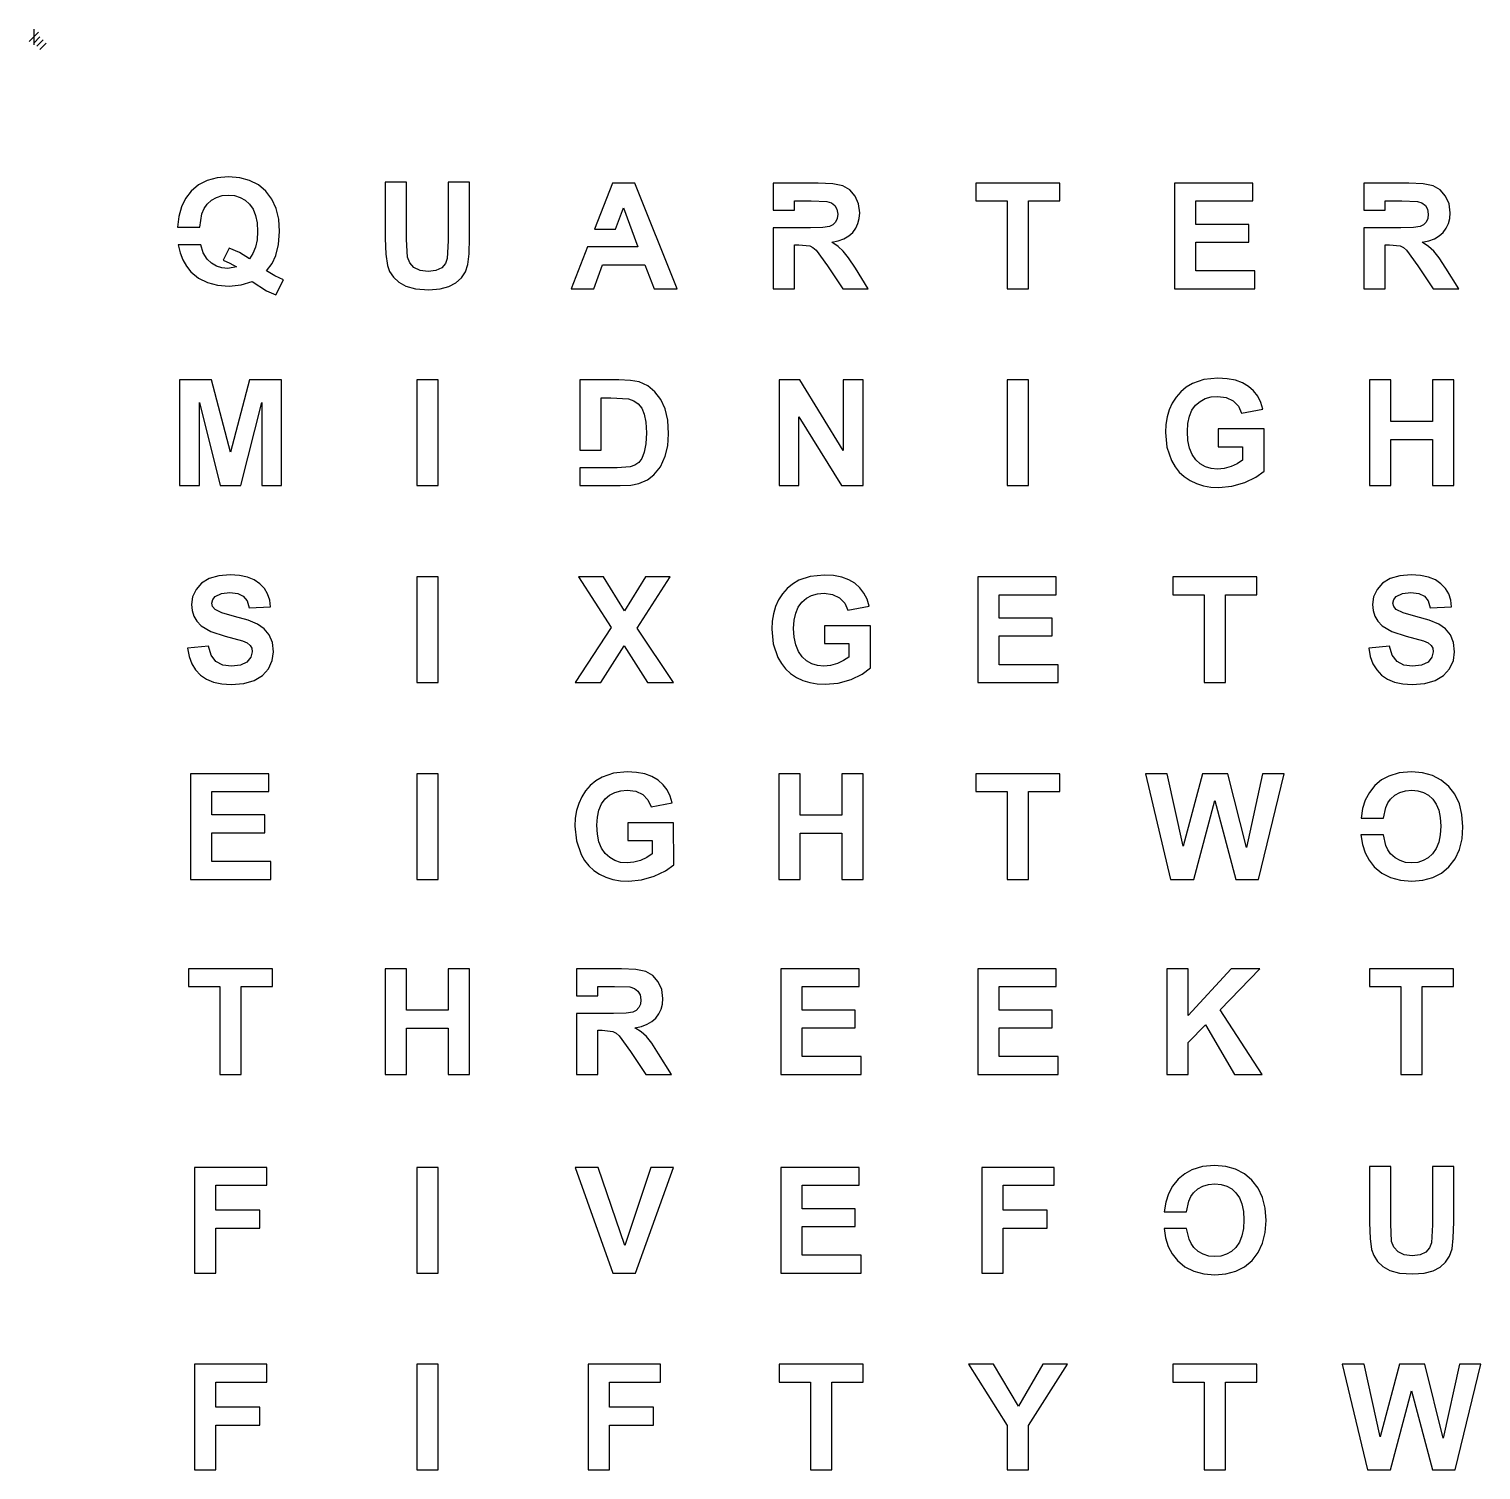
# Model space of a CAD drawing. Extents: x -1 to 476, y 24 to 501.
# Drawn here: x -0.8 to 245.1, y 257.3 to 501.3 of the extents above; entities that cross this region are included whole.
import ezdxf

# ---------------------------------------------------------------- set-up
doc = ezdxf.new("R2010")
doc.units = 0

msp = doc.modelspace()

# ---------------------------------------------------------------- linework, layer by layer
for p, q in [((27.910982, 474.925888), (26.63459, 473.85781)), ((29.396411, 475.688753), (27.910982, 474.925888)), ((31.090882, 476.146445), (29.396411, 475.688753)), ((32.9944, 476.299), (31.090882, 476.146445)), ((34.88114, 476.146833), (32.99436, 476.299388)), ((32.99436, 476.299388), (32.9944, 476.299)), ((36.561966, 475.689143), (34.88114, 476.146833)), ((38.0368, 474.926278), (36.561966, 475.689143)), ((39.3056, 473.858198), (38.0368, 474.926278)), ((59.5317, 475.389), (59.5317, 465.843)), ((63.1449, 475.389), (59.5317, 475.389)), ((63.144913, 465.696222), (63.1449, 475.389)), ((73.8016, 475.389), (70.1884, 475.389)), ((70.1884, 475.389), (70.1884, 465.489)), ((73.801628, 465.989246), (73.8016, 475.389)), ((97.9908, 475.237), (94.94655, 467.42147)), ((101.81156, 475.2365), (97.9908, 475.237)), ((108.977, 457.341), (101.81156, 475.2365)), ((125.236, 475.237), (125.236, 470.668)), ((132.840782, 475.236531), (125.236, 475.237)), ((135.315722, 475.114431), (132.840782, 475.236531)), ((137.003312, 474.74819), (135.315722, 475.114431)), ((138.178395, 474.082927), (137.003312, 474.74819)), ((159.556, 475.237), (159.556, 472.209)), ((173.777, 475.237), (159.556, 475.237)), ((173.777, 472.209), (173.777, 475.237)), ((193.194, 475.237), (193.194, 457.341)), ((206.463, 475.237), (193.194, 475.237)), ((206.463, 472.209), (206.463, 475.237)), ((225.235, 475.237), (225.235, 470.668)), ((232.840173, 475.236281), (225.235, 475.237)), ((235.31511, 475.114181), (232.840173, 475.236281)), ((237.002703, 474.74794), (235.31511, 475.114181)), ((238.177535, 474.082677), (237.002703, 474.74794)), ((25.694559, 472.64666), (25.003665, 471.227959)), ((26.63459, 473.85781), (25.694559, 472.64666)), ((29.38111, 471.67248), (30.122691, 472.345441)), ((30.122691, 472.345441), (30.968047, 472.826201)), ((30.968047, 472.826201), (31.917164, 473.1147)), ((31.917164, 473.1147), (32.97003, 473.21088)), ((32.97003, 473.21088), (34.022102, 473.1147)), ((34.022102, 473.1147), (34.968864, 472.826199)), ((34.968864, 472.826199), (35.810339, 472.345439)), ((35.810339, 472.345439), (36.54655, 471.67248)), ((40.325661, 472.521539), (39.3056, 473.858198)), ((41.054302, 470.940748), (40.325661, 472.521539)), ((128.849, 470.668), (128.849, 472.209)), ((128.849, 472.209), (131.669, 472.209)), ((131.669, 472.209), (134.30553, 472.147506)), ((134.30553, 472.147506), (135.083715, 471.897278)), ((139.091032, 473.03925), (138.178395, 474.082927)), ((139.677019, 471.71776), (139.091032, 473.03925)), ((159.556, 472.209), (164.866, 472.209)), ((164.866, 472.209), (164.866, 457.341)), ((168.479, 457.341), (168.479, 472.209)), ((168.479, 472.209), (173.777, 472.209)), ((196.807, 468.242), (196.807, 472.209)), ((196.807, 472.209), (206.463, 472.209)), ((228.849, 470.668), (228.849, 472.209)), ((228.849, 472.209), (231.668, 472.209)), ((231.668, 472.209), (234.30505, 472.147506)), ((234.30505, 472.147506), (235.083233, 471.897278)), ((239.089913, 473.039), (238.177535, 474.082677)), ((239.675899, 471.71751), (239.089913, 473.039)), ((25.003665, 471.227959), (24.555531, 469.606965)), ((28.1078, 467.789), (28.490196, 470.019036)), ((28.490196, 470.019036), (28.865705, 470.925057)), ((28.865705, 470.925057), (29.38111, 471.67248)), ((36.54655, 471.67248), (37.144721, 470.811187)), ((37.144721, 470.811187), (37.572026, 469.753124)), ((37.572026, 469.753124), (37.828434, 468.498221)), ((41.491502, 469.115817), (41.054302, 470.940748)), ((98.5334, 467.421), (99.85838, 471.0616)), ((99.85838, 471.0616), (102.32438, 464.42119)), ((125.236, 470.668), (128.849, 470.668)), ((135.083715, 471.897278), (135.66049, 471.43954)), ((135.66049, 471.43954), (136.02673, 470.801728)), ((136.02673, 470.801728), (136.148831, 469.98692)), ((136.148831, 469.98692), (136.057189, 469.248505)), ((139.87238, 470.21927), (139.677019, 471.71776)), ((139.798322, 469.255664), (139.87238, 470.21927)), ((225.235, 470.668), (228.849, 470.668)), ((235.083233, 471.897278), (235.66, 471.43954)), ((235.66, 471.43954), (236.026241, 470.801728)), ((236.026241, 470.801728), (236.148342, 469.98692)), ((236.148342, 469.98692), (236.056702, 469.248505)), ((239.87126, 470.21902), (239.675899, 471.71751)), ((239.797281, 469.255414), (239.87126, 470.21902)), ((24.555531, 469.606965), (24.34378, 467.78894)), ((24.34378, 467.78894), (28.1078, 467.789)), ((37.828434, 468.498221), (37.91391, 467.04641)), ((41.63724, 467.046738), (41.491502, 469.115817)), ((94.94655, 467.42147), (98.5334, 467.421)), ((128.849, 467.668), (125.236, 467.668)), ((125.236, 467.668), (125.236, 457.341)), ((131.522247, 467.667689), (128.849, 467.668)), ((133.634196, 467.722568), (131.522247, 467.667689)), ((134.769587, 467.887311), (133.634196, 467.722568)), ((135.346208, 468.186496), (134.769587, 467.887311)), ((135.782447, 468.64437), (135.346208, 468.186496)), ((136.057189, 469.248505), (135.782447, 468.64437)), ((138.68796, 466.88666), (139.206048, 467.58934)), ((139.206048, 467.58934), (139.57619, 468.379015)), ((139.57619, 468.379015), (139.798322, 469.255664)), ((205.792, 468.242), (196.807, 468.242)), ((205.792, 465.227), (205.792, 468.242)), ((228.849, 467.668), (225.235, 467.668)), ((225.235, 467.668), (225.235, 457.341)), ((230.734, 467.668), (228.849, 467.668)), ((231.521756, 467.667689), (230.734, 467.668)), ((233.63345, 467.722568), (231.521756, 467.667689)), ((234.768586, 467.887311), (233.63345, 467.722568)), ((235.34546, 468.186496), (234.768586, 467.887311)), ((235.781956, 468.64437), (235.34546, 468.186496)), ((236.056702, 469.248505), (235.781956, 468.64437)), ((238.68735, 466.88641), (239.205357, 467.58909)), ((239.205357, 467.58909), (239.575324, 468.378764)), ((239.575324, 468.378764), (239.797281, 469.255414)), ((28.295387, 464.788675), (24.4807, 464.789)), ((24.4807, 464.789), (24.787702, 463.454871)), ((28.71988, 463.431176), (28.295387, 464.788675)), ((37.82542, 465.63029), (37.559927, 464.38508)), ((37.91391, 467.04641), (37.82542, 465.63029)), ((40.99025, 462.969468), (41.475488, 464.867722)), ((41.475488, 464.867722), (41.63724, 467.046738)), ((59.5317, 465.843), (59.620192, 463.20613)), ((63.279271, 462.705712), (63.144913, 465.696222)), ((70.1884, 465.489), (70.029753, 462.4494)), ((73.728368, 463.239616), (73.801628, 465.989246)), ((128.849, 457.341), (128.849, 464.812)), ((128.849, 464.812), (129.581, 464.812)), ((129.581, 464.812), (131.40001, 464.604263)), ((135.14813, 465.2387), (136.252831, 465.469869)), ((136.216167, 464.521666), (135.14813, 465.2387)), ((136.252831, 465.469869), (137.211014, 465.821588)), ((137.211014, 465.821588), (138.022712, 466.293853)), ((138.022712, 466.293853), (138.68796, 466.88666)), ((196.807, 460.356), (196.807, 465.227)), ((196.807, 465.227), (205.792, 465.227)), ((228.849, 457.341), (228.849, 464.812)), ((228.849, 464.812), (229.581, 464.812)), ((229.581, 464.812), (231.40001, 464.604263)), ((235.14752, 465.23845), (236.252221, 465.469619)), ((236.215556, 464.521416), (235.14752, 465.23845)), ((236.252221, 465.469619), (237.210404, 465.821338)), ((237.210404, 465.821338), (238.022102, 466.293603)), ((238.022102, 466.293603), (238.68735, 466.88641)), ((24.787702, 463.454871), (25.245386, 462.247726)), ((25.245386, 462.247726), (25.856222, 461.169688)), ((29.381107, 462.346445), (28.71988, 463.431176)), ((30.115787, 461.668196), (29.381107, 462.346445)), ((33.116277, 464.23884), (32.103417, 462.1754)), ((34.858943, 463.475723), (33.116277, 464.23884)), ((36.522267, 462.40743), (34.858943, 463.475723)), ((37.129595, 463.310806), (36.522267, 462.40743)), ((37.559927, 464.38508), (37.129595, 463.310806)), ((40.355393, 461.647929), (40.99025, 462.969468)), ((59.620192, 463.20613), (59.885683, 461.30168)), ((63.669899, 461.713945), (63.279271, 462.705712)), ((70.029753, 462.4494), (69.715396, 461.604062)), ((73.508623, 461.436036), (73.728368, 463.239616)), ((93.7782, 464.421), (91.02075, 457.34082)), ((97.4415, 464.421), (93.7782, 464.421)), ((99.8827, 464.421), (97.4415, 464.421)), ((102.32438, 464.42119), (99.8827, 464.421)), ((131.40001, 464.604263), (131.958385, 464.320434)), ((131.958385, 464.320434), (132.48624, 463.859605)), ((132.48624, 463.859605), (134.39052, 461.234965)), ((137.07669, 463.7375), (136.216167, 464.521666)), ((137.976923, 462.602252), (137.07669, 463.7375)), ((139.13961, 460.83225), (137.976923, 462.602252)), ((231.40001, 464.604263), (231.958388, 464.320434)), ((231.958388, 464.320434), (232.48625, 463.859605)), ((232.48625, 463.859605), (234.39052, 461.234965)), ((237.07608, 463.73725), (236.215556, 464.521416)), ((237.976314, 462.602003), (237.07608, 463.73725)), ((239.139, 460.832), (237.976314, 462.602003)), ((25.856222, 461.169688), (26.62268, 460.22288)), ((26.62268, 460.22288), (27.90588, 459.160091)), ((30.940472, 461.18373), (30.115787, 461.668196)), ((31.855187, 460.893049), (30.940472, 461.18373)), ((32.859957, 460.796155), (31.855187, 460.893049)), ((32.103417, 462.1754), (33.229562, 461.693281)), ((34.337387, 461.05247), (32.859957, 460.796155)), ((33.229562, 461.693281), (34.337387, 461.05247)), ((39.42756, 460.369118), (40.355393, 461.647929)), ((40.816257, 459.514662), (39.42756, 460.369118)), ((59.885683, 461.30168), (60.260887, 460.285546)), ((60.260887, 460.285546), (60.898543, 459.31214)), ((64.377911, 460.935802), (63.669899, 461.713945)), ((65.415524, 460.441311), (64.377911, 460.935802)), ((66.770521, 460.276411), (65.415524, 460.441311)), ((68.11935, 460.432121), (66.770521, 460.276411)), ((69.089761, 460.89911), (68.11935, 460.432121)), ((69.715396, 461.604062), (69.089761, 460.89911)), ((72.422383, 459.190186), (73.090625, 460.209353)), ((73.090625, 460.209353), (73.508623, 461.436036)), ((94.8536, 457.341), (96.33051, 461.40586)), ((96.33051, 461.40586), (103.484, 461.406)), ((103.484, 461.406), (105.04669, 457.34114)), ((134.39052, 461.234965), (137.00276, 457.341155)), ((141.325, 457.341), (139.13961, 460.83225)), ((206.805, 460.356), (196.807, 460.356)), ((206.805, 457.341), (206.805, 460.356)), ((234.39052, 461.234965), (237.00276, 457.341155)), ((241.324, 457.341), (239.139, 460.832)), ((27.90588, 459.160091), (29.4118, 458.400927)), ((29.4118, 458.400927), (31.1405, 457.945413)), ((31.1405, 457.945413), (33.09204, 457.79357)), ((33.09204, 457.79357), (35.13381, 457.985782)), ((35.13381, 457.985782), (36.98637, 458.562514)), ((36.98637, 458.562514), (39.39087, 456.975534)), ((42.32092, 458.855518), (40.816257, 459.514662)), ((40.99025, 456.304258), (42.32092, 458.855518)), ((60.898543, 459.31214), (61.805078, 458.457746)), ((61.805078, 458.457746), (62.986273, 457.77425)), ((62.986273, 457.77425), (64.624952, 457.334761)), ((64.624952, 457.334761), (66.880093, 457.188238)), ((66.880093, 457.188238), (68.802846, 457.322421)), ((68.802846, 457.322421), (70.322773, 457.725156)), ((70.322773, 457.725156), (71.506856, 458.366116)), ((71.506856, 458.366116), (72.422383, 459.190186)), ((91.02075, 457.34082), (94.8536, 457.341)), ((105.04669, 457.34114), (108.977, 457.341)), ((125.236, 457.341), (128.849, 457.341)), ((137.00276, 457.341155), (141.325, 457.341)), ((164.866, 457.341), (168.479, 457.341)), ((193.194, 457.341), (206.805, 457.341)), ((225.235, 457.341), (228.849, 457.341)), ((237.00276, 457.341155), (241.324, 457.341)), ((39.39087, 456.975534), (40.99025, 456.304258)), ((24.691, 441.903), (24.691, 424.008)), ((30.09842, 441.903), (24.691, 441.903)), ((33.34576, 429.696), (30.09842, 441.903)), ((36.5559, 441.903), (33.34576, 429.696)), ((41.9757, 441.903), (36.5559, 441.903)), ((41.9757, 424.008), (41.9757, 441.903)), ((64.8601, 441.903), (64.8601, 424.008)), ((68.4733, 441.903), (64.8601, 441.903)), ((68.4733, 424.008), (68.4733, 441.903)), ((99.10287, 441.903544), (92.4987, 441.903)), ((92.4987, 441.903), (92.4987, 430.023)), ((101.071104, 441.818202), (99.10287, 441.903544)), ((102.50834, 441.561962), (101.071104, 441.818202)), ((103.970266, 440.918037), (102.50834, 441.561962)), ((105.20636, 439.914002), (103.970266, 440.918037)), ((129.75091, 441.9037), (126.235, 441.903)), ((126.235, 441.903), (126.235, 424.008)), ((137.075, 429.953), (129.75091, 441.9037)), ((140.432, 441.903), (137.075, 441.903)), ((137.075, 441.903), (137.075, 429.953)), ((140.432, 424.008), (140.432, 441.903)), ((164.86, 441.903), (164.86, 424.008)), ((168.473, 441.903), (164.86, 441.903)), ((168.473, 424.008), (168.473, 441.903)), ((195.172737, 440.67441), (194.247255, 439.904571)), ((196.234, 441.317583), (195.172737, 440.67441)), ((198.16593, 441.986069), (196.234, 441.317583)), ((200.519, 442.209), (198.16593, 441.986069)), ((200.51877, 442.208658), (200.519, 442.209)), ((202.093477, 442.120882), (200.51877, 442.208658)), ((203.485079, 441.857584), (202.093477, 442.120882)), ((204.693573, 441.418811), (203.485079, 441.857584)), ((205.71896, 440.804608), (204.693573, 441.418811)), ((206.574962, 440.041712), (205.71896, 440.804608)), ((226.18, 441.903), (226.18, 424.008)), ((229.793, 441.903), (226.18, 441.903)), ((229.793, 434.86), (229.793, 441.903)), ((240.486, 441.903), (236.873, 441.903)), ((236.873, 441.903), (236.873, 434.86)), ((240.486, 424.008), (240.486, 441.903)), ((28.0479, 424.008), (28.0479, 438.095)), ((28.0479, 438.095), (31.58773, 424.008)), ((35.0666, 424.008), (38.61883, 438.095)), ((38.61883, 438.095), (38.6188, 424.008)), ((96.1119, 430.023), (96.1119, 438.876)), ((96.1119, 438.876), (97.7355, 438.876)), ((97.7355, 438.876), (100.70172, 438.704952)), ((100.70172, 438.704952), (101.626343, 438.384496)), ((101.626343, 438.384496), (102.37397, 437.862628)), ((102.37397, 437.862628), (102.960101, 437.118083)), ((106.195098, 438.595653), (105.20636, 439.914002)), ((106.9153, 437.008752), (106.195098, 438.595653)), ((192.80372, 437.984973), (192.291079, 436.859656)), ((193.457576, 439.008086), (192.80372, 437.984973)), ((194.247255, 439.904571), (193.457576, 439.008086)), ((196.7464, 437.61875), (197.508637, 438.275601)), ((197.508637, 438.275601), (198.391499, 438.744717)), ((198.391499, 438.744717), (199.394904, 439.02615)), ((199.394904, 439.02615), (200.51877, 439.11995)), ((200.51877, 439.11995), (201.94991, 438.927738)), ((201.94991, 438.927738), (203.11861, 438.351006)), ((203.11861, 438.351006), (204.000616, 437.453725)), ((207.263103, 439.144595), (206.574962, 440.041712)), ((207.783397, 438.113203), (207.263103, 439.144595)), ((208.13586, 436.947478), (207.783397, 438.113203)), ((102.960101, 437.118083), (103.39975, 436.129398)), ((103.39975, 436.129398), (103.674236, 434.777305)), ((107.354791, 435.098146), (106.9153, 437.008752)), ((129.592, 424.008), (129.592, 435.678)), ((129.592, 435.678), (136.80602, 424.0079)), ((191.924997, 435.656533), (191.705402, 434.375591)), ((192.291079, 436.859656), (191.924997, 435.656533)), ((195.441742, 434.549466), (195.702681, 435.754137)), ((195.702681, 435.754137), (196.13757, 436.77723)), ((196.13757, 436.77723), (196.7464, 437.61875)), ((204.000616, 437.453725), (204.54694, 436.275686)), ((204.54694, 436.275686), (208.13586, 436.947478)), ((103.674236, 434.777305), (103.765618, 432.943038)), ((103.765618, 432.943038), (103.674236, 431.084607)), ((107.501309, 432.784722), (107.354791, 435.098146)), ((107.363981, 430.727859), (107.501309, 432.784722)), ((191.705402, 434.375591), (191.63222, 433.016813)), ((191.63222, 433.016813), (191.894541, 430.535793)), ((195.35476, 433.16321), (195.441742, 434.549466)), ((195.443331, 431.669364), (195.35476, 433.16321)), ((208.368, 433.603), (200.58, 433.603)), ((200.58, 433.603), (200.58, 430.587)), ((208.36813, 426.474066), (208.368, 433.603)), ((236.873, 434.86), (229.793, 434.86)), ((103.674236, 431.084607), (103.39975, 429.659518)), ((106.95199, 428.976172), (107.363981, 430.727859)), ((191.894541, 430.535793), (192.68177, 428.243983)), ((195.708987, 430.373867), (195.443331, 431.669364)), ((196.151642, 429.276734), (195.708987, 430.373867)), ((200.58, 430.587), (204.718, 430.587)), ((204.718, 430.587), (204.718, 428.317)), ((229.793, 424.008), (229.793, 431.833)), ((229.793, 431.833), (236.873, 431.833)), ((236.873, 431.833), (236.873, 424.008)), ((92.4987, 430.023), (96.1119, 430.023)), ((102.447354, 427.938178), (101.797334, 427.489556)), ((102.978487, 428.631), (102.447354, 427.938178)), ((103.39975, 429.659518), (102.978487, 428.631)), ((106.137085, 427.209234), (106.95199, 428.976172)), ((192.68177, 428.243983), (193.271534, 427.213993)), ((196.77121, 428.37798), (196.151642, 429.276734)), ((197.534141, 427.683697), (196.77121, 428.37798)), ((204.718, 428.317), (203.817505, 427.727849)), ((96.1119, 427.023), (92.4987, 427.023)), ((92.4987, 427.023), (92.4987, 424.008)), ((97.4606, 427.023), (96.1119, 427.023)), ((98.809854, 427.02299), (97.4606, 427.023)), ((100.994734, 427.193522), (98.809854, 427.02299)), ((101.797334, 427.489556), (100.994734, 427.193522)), ((103.930674, 424.999732), (105.03531, 425.814612)), ((105.03531, 425.814612), (106.137085, 427.209234)), ((193.271534, 427.213993), (193.991008, 426.309092)), ((193.991008, 426.309092), (194.84018, 425.529312)), ((194.84018, 425.529312), (195.81904, 424.874683)), ((198.406926, 427.187763), (197.534141, 427.683697)), ((199.389573, 426.890193), (198.406926, 427.187763)), ((200.48209, 426.791), (199.389573, 426.890193)), ((201.617164, 426.900762), (200.48209, 426.791)), ((202.75223, 427.23025), (201.617164, 426.900762)), ((203.817505, 427.727849), (202.75223, 427.23025)), ((205.07221, 424.533106), (206.976516, 425.439499)), ((206.976516, 425.439499), (208.36813, 426.474066)), ((24.691, 424.008), (28.0479, 424.008)), ((31.58773, 424.008), (35.0666, 424.008)), ((38.6188, 424.008), (41.9757, 424.008)), ((64.8601, 424.008), (68.4733, 424.008)), ((92.4987, 424.008), (99.2982, 424.008)), ((99.2982, 424.008), (101.098745, 424.102532)), ((101.098745, 424.102532), (102.49645, 424.386272)), ((102.49645, 424.386272), (103.930674, 424.999732)), ((126.235, 424.008), (129.592, 424.008)), ((136.80602, 424.0079), (140.432, 424.008)), ((164.86, 424.008), (168.473, 424.008)), ((195.81904, 424.874683), (196.90772, 424.362046)), ((196.90772, 424.362046), (198.086386, 423.995964)), ((198.086386, 423.995964), (199.355077, 423.776367)), ((199.355077, 423.776367), (200.71383, 423.703183)), ((200.71383, 423.703183), (202.908279, 423.910624)), ((202.908279, 423.910624), (205.07221, 424.533106)), ((226.18, 424.008), (229.793, 424.008)), ((236.873, 424.008), (240.486, 424.008)), ((29.71547, 408.258299), (28.430647, 407.492486)), ((31.329657, 408.725289), (29.71547, 408.258299)), ((33.2429, 408.881), (31.329657, 408.725289)), ((33.242909, 408.881019), (33.2429, 408.881)), ((34.823016, 408.788725), (33.242909, 408.881019)), ((36.194164, 408.511826), (34.823016, 408.788725)), ((37.356272, 408.050296), (36.194164, 408.511826)), ((64.8601, 408.57), (64.8601, 390.674)), ((68.4733, 408.57), (64.8601, 408.57)), ((68.4733, 390.674), (68.4733, 408.57)), ((92.2537, 408.57), (97.79547, 400.01291)), ((96.47754, 408.57), (92.2537, 408.57)), ((100.06646, 402.82049), (96.47754, 408.57)), ((103.582, 408.57), (100.06646, 402.82049)), ((102.20262, 399.87808), (107.76868, 408.56953)), ((107.76868, 408.56953), (103.582, 408.57)), ((131.498934, 408.652328), (129.567, 407.984099)), ((133.852, 408.875), (131.498934, 408.652328)), ((133.85179, 408.874635), (133.852, 408.875)), ((135.426497, 408.786939), (133.85179, 408.874635)), ((136.818099, 408.523819), (135.426497, 408.786939)), ((138.026593, 408.085224), (136.818099, 408.523819)), ((159.861, 408.57), (159.861, 390.674)), ((173.13, 408.57), (159.861, 408.57)), ((173.13, 405.542), (173.13, 408.57)), ((192.889, 408.57), (192.889, 405.542)), ((207.11, 408.57), (192.889, 408.57)), ((207.11, 405.542), (207.11, 408.57)), ((229.71505, 408.258299), (228.43022, 407.492486)), ((231.32949, 408.725289), (229.71505, 408.258299)), ((233.243, 408.881), (231.32949, 408.725289)), ((233.243019, 408.881019), (233.243, 408.881)), ((234.823052, 408.788725), (233.243019, 408.881019)), ((236.194025, 408.511826), (234.823052, 408.788725)), ((237.355953, 408.050296), (236.194025, 408.511826)), ((27.4815, 406.439809), (26.904769, 405.209957)), ((28.430647, 407.492486), (27.4815, 406.439809)), ((30.740739, 405.243513), (31.802839, 405.728749)), ((31.802839, 405.728749), (33.206739, 405.8905)), ((33.206739, 405.8905), (34.540268, 405.737938)), ((34.540268, 405.737938), (35.489279, 405.280202)), ((38.309259, 407.404109), (37.356272, 408.050296)), ((39.062236, 406.60378), (38.309259, 407.404109)), ((39.612234, 405.679846), (39.062236, 406.60378)), ((127.580511, 406.571087), (126.79101, 405.674602)), ((128.505816, 407.340926), (127.580511, 406.571087)), ((129.567, 407.984099), (128.505816, 407.340926)), ((131.724509, 405.410969), (132.727914, 405.692575)), ((132.727914, 405.692575), (133.85178, 405.786453)), ((133.85178, 405.786453), (135.282931, 405.59424)), ((139.05198, 407.471105), (138.026593, 408.085224)), ((139.907982, 406.708135), (139.05198, 407.471105)), ((140.596122, 405.810845), (139.907982, 406.708135)), ((141.116416, 404.779275), (140.596122, 405.810845)), ((227.48108, 406.439809), (226.904349, 405.209957)), ((228.43022, 407.492486), (227.48108, 406.439809)), ((230.740319, 405.243513), (231.802409, 405.728749)), ((231.802409, 405.728749), (233.206319, 405.8905)), ((233.206319, 405.8905), (234.539853, 405.737938)), ((234.539853, 405.737938), (235.488869, 405.280202)), ((238.308849, 407.404109), (237.355953, 408.050296)), ((239.061909, 406.60378), (238.308849, 407.404109)), ((239.612085, 405.679846), (239.061909, 406.60378)), ((26.904769, 405.209957), (26.712556, 403.888549)), ((26.712556, 403.888549), (26.815554, 402.866935)), ((30.167131, 404.132473), (30.310505, 404.758184)), ((30.301315, 403.543578), (30.167131, 404.132473)), ((30.704049, 403.046233), (30.301315, 403.543578)), ((30.310505, 404.758184), (30.740739, 405.243513)), ((35.489279, 405.280202), (36.124039, 404.486688)), ((36.124039, 404.486688), (36.490249, 403.302552)), ((36.490249, 403.302552), (40.103459, 403.461199)), ((39.959295, 404.632317), (39.612234, 405.679846)), ((40.103459, 403.461199), (39.959295, 404.632317)), ((125.624517, 403.526166), (125.258257, 402.32304)), ((126.13724, 404.651489), (125.624517, 403.526166)), ((126.79101, 405.674602), (126.13724, 404.651489)), ((129.035944, 402.420127), (129.470657, 403.443222)), ((129.470657, 403.443222), (130.07941, 404.284743)), ((130.07941, 404.284743), (130.841647, 404.941678)), ((130.841647, 404.941678), (131.724509, 405.410969)), ((135.282931, 405.59424), (136.45162, 405.017509)), ((136.45162, 405.017509), (137.333636, 404.120231)), ((137.333636, 404.120231), (137.87995, 402.942189)), ((137.87995, 402.942189), (141.46888, 403.613465)), ((141.46888, 403.613465), (141.116416, 404.779275)), ((163.475, 401.575), (163.475, 405.542)), ((163.475, 405.542), (173.13, 405.542)), ((192.889, 405.542), (198.199, 405.542)), ((198.199, 405.542), (198.199, 390.674)), ((201.812, 390.674), (201.812, 405.542)), ((201.812, 405.542), (207.11, 405.542)), ((226.904349, 405.209957), (226.712136, 403.888549)), ((226.712136, 403.888549), (226.815134, 402.866935)), ((230.166711, 404.132473), (230.310078, 404.758184)), ((230.301152, 403.543578), (230.166711, 404.132473)), ((230.704145, 403.046233), (230.301152, 403.543578)), ((230.310078, 404.758184), (230.740319, 405.243513)), ((235.488869, 405.280202), (236.12363, 404.486688)), ((236.12363, 404.486688), (236.489839, 403.302552)), ((236.489839, 403.302552), (240.103569, 403.461199)), ((239.959324, 404.632317), (239.612085, 405.679846)), ((240.103569, 403.461199), (239.959324, 404.632317)), ((26.815554, 402.866935), (27.124548, 401.926143)), ((27.124548, 401.926143), (27.639536, 401.066221)), ((27.639536, 401.066221), (28.360516, 400.287219)), ((31.875882, 402.460282), (30.704049, 403.046233)), ((34.024259, 401.849923), (31.875882, 402.460282)), ((36.316276, 401.21514), (34.024259, 401.849923)), ((37.918589, 400.555943), (36.316276, 401.21514)), ((125.038483, 401.042097), (124.96522, 399.683319)), ((125.258257, 402.32304), (125.038483, 401.042097)), ((128.68828, 399.829203), (128.775181, 401.215455)), ((128.775181, 401.215455), (129.035944, 402.420127)), ((172.459, 401.575), (163.475, 401.575)), ((172.459, 398.56), (172.459, 401.575)), ((226.815134, 402.866935), (227.124127, 401.926143)), ((227.124127, 401.926143), (227.639115, 401.066221)), ((227.639115, 401.066221), (228.360096, 400.287219)), ((231.87597, 402.460282), (230.704145, 403.046233)), ((234.024355, 401.849923), (231.87597, 402.460282)), ((236.316104, 401.21514), (234.024355, 401.849923)), ((237.918165, 400.555943), (236.316104, 401.21514)), ((28.360516, 400.287219), (29.965538, 399.319865)), ((29.965538, 399.319865), (32.437266, 398.517299)), ((32.437266, 398.517299), (35.330626, 397.735954)), ((39.04754, 399.771561), (37.918589, 400.555943)), ((39.895729, 398.736933), (39.04754, 399.771561)), ((40.435968, 397.452123), (39.895729, 398.736933)), ((97.79547, 400.01291), (91.67957, 390.67447)), ((108.318, 390.674), (102.20262, 399.87808)), ((124.96522, 399.683319), (125.227541, 397.202299)), ((128.77677, 398.33536), (128.68828, 399.829203)), ((129.042247, 397.03986), (128.77677, 398.33536)), ((141.701, 400.269), (133.913, 400.269)), ((133.913, 400.269), (133.913, 397.254)), ((141.70113, 393.140058), (141.701, 400.269)), ((163.474, 393.689), (163.474, 398.56)), ((163.474, 398.56), (172.459, 398.56)), ((228.360096, 400.287219), (229.965374, 399.319865)), ((229.965374, 399.319865), (232.437366, 398.517299)), ((232.437366, 398.517299), (235.330206, 397.735954)), ((239.047361, 399.771561), (237.918165, 400.555943)), ((239.895815, 398.736933), (239.047361, 399.771561)), ((240.436048, 397.452123), (239.895815, 398.736933)), ((29.581117, 396.845054), (26.065577, 396.502956)), ((26.065577, 396.502956), (26.334075, 395.090779)), ((30.060161, 395.309894), (29.581117, 396.845054)), ((35.330626, 397.735954), (36.117996, 397.375799)), ((36.117996, 397.375799), (36.624596, 396.954606)), ((36.624596, 396.954606), (36.908334, 396.466519)), ((37.002868, 395.880776), (36.780197, 394.952868)), ((36.908334, 396.466519), (37.002868, 395.880776)), ((40.402615, 394.403354), (40.616096, 395.892663)), ((40.616096, 395.892663), (40.435968, 397.452123)), ((96.0132, 390.674), (99.9928, 396.86276)), ((99.9928, 396.86276), (103.95999, 390.674)), ((125.227541, 397.202299), (126.01477, 394.910489)), ((129.484723, 395.942725), (129.042247, 397.03986)), ((130.10421, 395.043973), (129.484723, 395.942725)), ((133.913, 397.254), (138.051, 397.254)), ((138.051, 397.254), (138.051, 394.983)), ((229.580697, 396.845054), (226.065157, 396.502956)), ((226.065157, 396.502956), (226.333728, 395.090779)), ((230.059997, 395.309894), (229.580697, 396.845054)), ((235.330206, 397.735954), (236.117577, 397.375799)), ((236.117577, 397.375799), (236.624186, 396.954606)), ((236.624186, 396.954606), (236.908182, 396.466519)), ((237.002974, 395.880776), (236.780037, 394.952868)), ((236.908182, 396.466519), (237.002974, 395.880776)), ((240.402438, 394.403354), (240.616184, 395.892663)), ((240.616184, 395.892663), (240.436048, 397.452123)), ((26.334075, 395.090779), (26.785606, 393.857155)), ((26.785606, 393.857155), (27.420243, 392.802059)), ((30.862687, 394.244704), (30.060161, 395.309894)), ((32.007153, 393.622224), (30.862687, 394.244704)), ((33.487327, 393.414781), (32.007153, 393.622224)), ((35.016327, 393.597802), (33.487327, 393.414781)), ((36.111967, 394.147036), (35.016327, 393.597802)), ((36.780197, 394.952868), (36.111967, 394.147036)), ((39.761887, 393.011703), (40.402615, 394.403354)), ((126.01477, 394.910489), (126.604534, 393.880494)), ((126.604534, 393.880494), (127.324008, 392.975594)), ((130.867141, 394.34977), (130.10421, 395.043973)), ((131.739926, 393.854016), (130.867141, 394.34977)), ((132.722573, 393.556625), (131.739926, 393.854016)), ((133.81509, 393.457513), (132.722573, 393.556625)), ((134.950428, 393.567276), (133.81509, 393.457513)), ((136.08575, 393.89676), (134.950428, 393.567276)), ((137.150765, 394.394108), (136.08575, 393.89676)), ((138.051, 394.983), (137.150765, 394.394108)), ((173.472, 393.689), (163.474, 393.689)), ((173.472, 390.674), (173.472, 393.689)), ((226.333728, 395.090779), (226.785437, 393.857155)), ((226.785437, 393.857155), (227.420253, 392.802059)), ((230.862787, 394.244704), (230.059997, 395.309894)), ((232.007013, 393.622224), (230.862787, 394.244704)), ((233.486917, 393.414781), (232.007013, 393.622224)), ((235.01591, 393.597802), (233.486917, 393.414781)), ((236.111557, 394.147036), (235.01591, 393.597802)), ((236.780037, 394.952868), (236.111557, 394.147036)), ((239.761457, 393.011703), (240.402438, 394.403354)), ((27.420243, 392.802059), (28.238057, 391.925466)), ((28.238057, 391.925466), (29.245934, 391.241841)), ((29.245934, 391.241841), (30.450685, 390.753495)), ((35.589805, 390.524527), (37.344467, 391.009763)), ((37.344467, 391.009763), (38.730181, 391.839836)), ((38.730181, 391.839836), (39.761887, 393.011703)), ((127.324008, 392.975594), (128.17318, 392.195816)), ((128.17318, 392.195816), (129.15204, 391.541189)), ((129.15204, 391.541189), (130.240801, 391.028474)), ((130.240801, 391.028474), (131.419645, 390.662213)), ((136.241537, 390.57687), (138.40521, 391.199608)), ((138.40521, 391.199608), (140.309516, 392.105744)), ((140.309516, 392.105744), (141.70113, 393.140058)), ((227.420253, 392.802059), (228.238147, 391.925466)), ((228.238147, 391.925466), (229.246024, 391.241841)), ((229.246024, 391.241841), (230.450776, 390.753495)), ((235.589918, 390.524527), (237.344557, 391.009763)), ((237.344557, 391.009763), (238.730007, 391.839836)), ((238.730007, 391.839836), (239.761457, 393.011703)), ((30.450685, 390.753495), (31.852269, 390.460461)), ((31.852269, 390.460461), (33.450647, 390.362776)), ((33.450647, 390.362776), (35.589805, 390.524527)), ((64.8601, 390.674), (68.4733, 390.674)), ((91.67957, 390.67447), (96.0132, 390.674)), ((103.95999, 390.674), (108.318, 390.674)), ((131.419645, 390.662213), (132.688511, 390.442435)), ((132.688511, 390.442435), (134.04734, 390.369169)), ((134.04734, 390.369169), (136.241537, 390.57687)), ((159.861, 390.674), (173.472, 390.674)), ((198.199, 390.674), (201.812, 390.674)), ((230.450776, 390.753495), (231.852363, 390.460461)), ((231.852363, 390.460461), (233.450747, 390.362776)), ((233.450747, 390.362776), (235.589918, 390.524527)), ((26.5281, 375.237), (26.5281, 357.341)), ((39.797, 375.237), (26.5281, 375.237)), ((39.797, 372.209), (39.797, 375.237)), ((64.8601, 375.237), (64.8601, 357.341)), ((68.4733, 375.237), (64.8601, 375.237)), ((68.4733, 357.341), (68.4733, 375.237)), ((95.172816, 374.007929), (94.247511, 373.23809)), ((96.234, 374.651101), (95.172816, 374.007929)), ((98.16593, 375.319328), (96.234, 374.651101)), ((100.519, 375.542), (98.16593, 375.319328)), ((100.51879, 375.541122), (100.519, 375.542)), ((102.093497, 375.453427), (100.51879, 375.541122)), ((103.485099, 375.190308), (102.093497, 375.453427)), ((104.693593, 374.751714), (103.485099, 375.190308)), ((105.71898, 374.137592), (104.693593, 374.751714)), ((106.574982, 373.37462), (105.71898, 374.137592)), ((126.18, 375.237), (126.18, 357.341)), ((129.793, 375.237), (126.18, 375.237)), ((129.793, 368.193), (129.793, 375.237)), ((140.486, 375.237), (136.873, 375.237)), ((136.873, 375.237), (136.873, 368.193)), ((140.486, 357.341), (140.486, 375.237)), ((159.556, 375.237), (159.556, 372.209)), ((173.777, 375.237), (159.556, 375.237)), ((173.777, 372.209), (173.777, 375.237)), ((188.257, 375.237), (192.52908, 357.3415)), ((191.95486, 375.237), (188.257, 375.237)), ((194.65237, 362.9442), (191.95486, 375.237)), ((197.924, 375.237), (194.65237, 362.9442)), ((202.22113, 375.237), (197.924, 375.237)), ((205.3584, 362.737), (202.22113, 375.237)), ((208.105, 375.237), (205.3584, 362.737)), ((207.397, 357.341), (211.74247, 375.2365)), ((211.74247, 375.2365), (208.105, 375.237)), ((228.242434, 374.168779), (227.13164, 373.222764)), ((229.45088, 374.834034), (228.242434, 374.168779)), ((231.251261, 375.365018), (229.45088, 374.834034)), ((233.308, 375.542), (231.251261, 375.365018)), ((233.30864, 375.54201), (233.308, 375.542)), ((235.186969, 375.388661), (233.30864, 375.54201)), ((236.86692, 374.928614), (235.186969, 375.388661)), ((238.348511, 374.161867), (236.86692, 374.928614)), ((239.63176, 373.08842), (238.348511, 374.161867)), ((30.1413, 368.242), (30.1413, 372.209)), ((30.1413, 372.209), (39.797, 372.209)), ((92.80424, 371.318491), (92.291517, 370.193173)), ((93.45801, 372.341604), (92.80424, 371.318491)), ((94.247511, 373.23809), (93.45801, 372.341604)), ((96.74641, 370.95174), (97.508654, 371.608591)), ((97.508654, 371.608591), (98.391515, 372.077707)), ((98.391515, 372.077707), (99.394916, 372.35914)), ((99.394916, 372.35914), (100.51878, 372.45294)), ((100.51878, 372.45294), (101.94992, 372.260728)), ((101.94992, 372.260728), (103.11862, 371.683996)), ((103.11862, 371.683996), (104.000627, 370.786715)), ((107.263123, 372.477328), (106.574982, 373.37462)), ((107.783418, 371.445758), (107.263123, 372.477328)), ((108.13588, 370.279952), (107.783418, 371.445758)), ((159.556, 372.209), (164.866, 372.209)), ((164.866, 372.209), (164.866, 357.341)), ((168.479, 357.341), (168.479, 372.209)), ((168.479, 372.209), (173.777, 372.209)), ((226.191591, 372.066157), (225.47128, 370.769174)), ((227.13164, 373.222764), (226.191591, 372.066157)), ((229.74452, 370.91522), (230.482239, 371.588098)), ((230.482239, 371.588098), (231.32825, 372.068683)), ((231.32825, 372.068683), (232.282599, 372.357009)), ((232.282599, 372.357009), (233.34533, 372.45311)), ((233.34533, 372.45311), (234.406548, 372.358516)), ((234.406548, 372.358516), (235.356359, 372.074725)), ((235.356359, 372.074725), (236.194785, 371.601727)), ((236.194785, 371.601727), (236.92185, 370.93951)), ((240.673227, 371.741891), (239.63176, 373.08842)), ((241.417217, 370.155868), (240.673227, 371.741891)), ((91.925257, 368.990051), (91.705483, 367.709108)), ((92.291517, 370.193173), (91.925257, 368.990051)), ((95.442181, 367.882027), (95.702945, 369.086876)), ((95.702945, 369.086876), (96.137658, 370.110145)), ((96.137658, 370.110145), (96.74641, 370.95174)), ((104.000627, 370.786715), (104.54696, 369.608676)), ((104.54696, 369.608676), (108.13588, 370.279952)), ((196.447, 357.341), (199.99923, 370.72)), ((199.99923, 370.72), (203.56387, 357.341)), ((225.026356, 369.349752), (224.7783, 367.718714)), ((225.47128, 370.769174), (225.026356, 369.349752)), ((228.557, 367.718), (228.964944, 369.528984)), ((228.964944, 369.528984), (229.300269, 370.284337)), ((229.300269, 370.284337), (229.74452, 370.91522)), ((236.92185, 370.93951), (237.514649, 370.085011)), ((237.514649, 370.085011), (237.93807, 369.035186)), ((237.93807, 369.035186), (238.192118, 367.790049)), ((241.86366, 368.330283), (241.417217, 370.155868)), ((39.1258, 368.242), (30.1413, 368.242)), ((39.1258, 365.227), (39.1258, 368.242)), ((91.705483, 367.709108), (91.63222, 366.350331)), ((91.63222, 366.350331), (91.894541, 363.869311)), ((95.35528, 366.49569), (95.442181, 367.882027)), ((95.443767, 365.001926), (95.35528, 366.49569)), ((108.368, 366.936), (100.58, 366.936)), ((100.58, 366.936), (100.58, 363.921)), ((108.36813, 359.807582), (108.368, 366.936)), ((136.873, 368.193), (129.793, 368.193)), ((224.7783, 367.718714), (228.557, 367.718)), ((238.2768, 366.34961), (238.189899, 364.890129)), ((238.192118, 367.790049), (238.2768, 366.34961)), ((242.01249, 366.26507), (241.86366, 368.330283)), ((30.1413, 360.356), (30.1413, 365.227)), ((30.1413, 365.227), (39.1258, 365.227)), ((95.70924, 363.706607), (95.443767, 365.001926)), ((100.58, 363.921), (104.718, 363.921)), ((104.718, 363.921), (104.718, 361.65)), ((129.793, 357.341), (129.793, 365.166)), ((129.793, 365.166), (136.873, 365.166)), ((136.873, 365.166), (136.873, 357.341)), ((228.56629, 364.85927), (224.75, 364.86)), ((224.75, 364.86), (225.008726, 363.27339)), ((228.986548, 363.077396), (228.56629, 364.85927)), ((238.189899, 364.890129), (237.929135, 363.624456)), ((241.423519, 362.401516), (241.865249, 364.215811)), ((241.865249, 364.215811), (242.01249, 366.26507)), ((91.894541, 363.869311), (92.68177, 361.577501)), ((92.68177, 361.577501), (93.271537, 360.547511)), ((96.151715, 362.609653), (95.70924, 363.706607)), ((96.77121, 361.71098), (96.151715, 362.609653)), ((97.534141, 361.016697), (96.77121, 361.71098)), ((104.718, 361.65), (103.817765, 361.060847)), ((225.008726, 363.27339), (225.467426, 361.842181)), ((225.467426, 361.842181), (226.132365, 360.571257)), ((229.328922, 362.324483), (228.986548, 363.077396)), ((229.7812, 361.68634), (229.328922, 362.324483)), ((230.530351, 361.002795), (229.7812, 361.68634)), ((236.88567, 361.67445), (236.147094, 360.996197)), ((237.494422, 362.55257), (236.88567, 361.67445)), ((237.929135, 363.624456), (237.494422, 362.55257)), ((240.687292, 360.822206), (241.423519, 362.401516)), ((40.1386, 360.356), (30.1413, 360.356)), ((40.1386, 357.341), (40.1386, 360.356)), ((93.271537, 360.547511), (93.991016, 359.64261)), ((93.991016, 359.64261), (94.840189, 358.86283)), ((98.406926, 360.520763), (97.534141, 361.016697)), ((99.389573, 360.223193), (98.406926, 360.520763)), ((100.48209, 360.124), (99.389573, 360.223193)), ((101.617413, 360.233761), (100.48209, 360.124)), ((102.75275, 360.56325), (101.617413, 360.233761)), ((103.817765, 361.060847), (102.75275, 360.56325)), ((106.976516, 358.773015), (108.36813, 359.807582)), ((226.132365, 360.571257), (227.00981, 359.4655)), ((227.00981, 359.4655), (228.290063, 358.402711)), ((231.37405, 360.514624), (230.530351, 361.002795)), ((232.312354, 360.221766), (231.37405, 360.514624)), ((233.34532, 360.12416), (232.312354, 360.221766)), ((234.376858, 360.221053), (233.34532, 360.12416)), ((235.310803, 360.511731), (234.376858, 360.221053)), ((236.147094, 360.996197), (235.310803, 360.511731)), ((238.379401, 358.409741), (239.65656, 359.4779)), ((239.65656, 359.4779), (240.687292, 360.822206)), ((26.5281, 357.341), (40.1386, 357.341)), ((64.8601, 357.341), (68.4733, 357.341)), ((94.840189, 358.86283), (95.81904, 358.208201)), ((95.81904, 358.208201), (96.907797, 357.695484)), ((96.907797, 357.695484), (98.086634, 357.329223)), ((98.086634, 357.329223), (99.355499, 357.109446)), ((99.355499, 357.109446), (100.71434, 357.036181)), ((100.71434, 357.036181), (102.908534, 357.243882)), ((102.908534, 357.243882), (105.07221, 357.866622)), ((105.07221, 357.866622), (106.976516, 358.773015)), ((126.18, 357.341), (129.793, 357.341)), ((136.873, 357.341), (140.486, 357.341)), ((164.866, 357.341), (168.479, 357.341)), ((192.52908, 357.3415), (196.447, 357.341)), ((203.56387, 357.341), (207.397, 357.341)), ((228.290063, 358.402711), (229.77484, 357.643548)), ((229.77484, 357.643548), (231.464082, 357.188033)), ((231.464082, 357.188033), (233.35773, 357.03619)), ((233.35773, 357.03619), (235.22998, 357.188827)), ((235.22998, 357.188827), (236.903872, 357.646697)), ((236.903872, 357.646697), (238.379401, 358.409741)), ((26.2227, 342.214), (26.2227, 339.187)), ((40.444, 342.214), (26.2227, 342.214)), ((40.444, 339.187), (40.444, 342.214)), ((59.5131, 342.214), (59.5131, 324.319)), ((63.1263, 342.214), (59.5131, 342.214)), ((63.1263, 335.171), (63.1263, 342.214)), ((73.8197, 342.214), (70.2065, 342.214)), ((70.2065, 342.214), (70.2065, 335.171)), ((73.8197, 324.319), (73.8197, 342.214)), ((99.506775, 342.214005), (91.9023, 342.214)), ((91.9023, 342.214), (91.9023, 337.646)), ((101.981712, 342.09216), (99.506775, 342.214005)), ((103.669305, 341.72618), (101.981712, 342.09216)), ((126.528, 342.214), (126.528, 324.319)), ((139.797, 342.214), (126.528, 342.214)), ((139.797, 339.187), (139.797, 342.214)), ((159.861, 342.214), (159.861, 324.319)), ((173.13, 342.214), (159.861, 342.214)), ((173.13, 339.187), (173.13, 342.214)), ((191.875, 342.214), (191.875, 324.319)), ((195.489, 342.214), (191.875, 342.214)), ((202.788, 342.214), (195.4882, 334.26772)), ((195.4882, 334.26772), (195.489, 342.214)), ((200.90853, 335.2439), (207.64661, 342.21401)), ((207.64661, 342.21401), (202.788, 342.214)), ((226.223, 342.214), (226.223, 339.187)), ((240.443, 342.214), (226.223, 342.214)), ((240.443, 339.187), (240.443, 342.214)), ((104.844403, 341.060664), (103.669305, 341.72618)), ((105.757035, 340.01673), (104.844403, 341.060664)), ((106.34302, 338.695496), (105.757035, 340.01673)), ((26.2227, 339.187), (31.5329, 339.187)), ((31.5329, 339.187), (31.5329, 324.319)), ((35.1462, 324.319), (35.1462, 339.187)), ((35.1462, 339.187), (40.444, 339.187)), ((91.9023, 337.646), (95.5155, 337.646)), ((95.5155, 337.646), (95.5155, 339.187)), ((95.5155, 339.187), (98.3355, 339.187)), ((98.3355, 339.187), (100.97203, 339.126022)), ((100.97203, 339.126022), (101.750206, 338.875799)), ((101.750206, 338.875799), (102.32698, 338.418056)), ((102.32698, 338.418056), (102.693217, 337.780242)), ((102.693217, 337.780242), (102.815323, 336.965436)), ((102.815323, 336.965436), (102.723682, 336.22702)), ((106.53838, 337.19727), (106.34302, 338.695496)), ((106.464322, 336.233664), (106.53838, 337.19727)), ((130.141, 335.22), (130.141, 339.187)), ((130.141, 339.187), (139.797, 339.187)), ((163.474, 335.22), (163.474, 339.187)), ((163.474, 339.187), (173.13, 339.187)), ((226.223, 339.187), (231.532, 339.187)), ((231.532, 339.187), (231.532, 324.319)), ((235.146, 324.319), (235.146, 339.187)), ((235.146, 339.187), (240.443, 339.187)), ((70.2065, 335.171), (63.1263, 335.171)), ((95.5155, 334.646), (91.9023, 334.646)), ((91.9023, 334.646), (91.9023, 324.319)), ((96.8519, 334.646), (95.5155, 334.646)), ((98.188736, 334.646202), (96.8519, 334.646)), ((100.300677, 334.701083), (98.188736, 334.646202)), ((101.436076, 334.865827), (100.300677, 334.701083)), ((102.012693, 335.16501), (101.436076, 334.865827)), ((102.448936, 335.622886), (102.012693, 335.16501)), ((102.723682, 336.22702), (102.448936, 335.622886)), ((105.35396, 333.86466), (105.87205, 334.567339)), ((105.87205, 334.567339), (106.242192, 335.357014)), ((106.242192, 335.357014), (106.464322, 336.233664)), ((139.125, 335.22), (130.141, 335.22)), ((139.125, 332.205), (139.125, 335.22)), ((172.459, 335.22), (163.474, 335.22)), ((172.459, 332.205), (172.459, 335.22)), ((208.013, 324.319), (200.90853, 335.2439)), ((63.1263, 324.319), (63.1263, 332.144)), ((63.1263, 332.144), (70.2065, 332.144)), ((70.2065, 332.144), (70.2065, 324.319)), ((101.81413, 332.2167), (102.91883, 332.447874)), ((102.882178, 331.499417), (101.81413, 332.2167)), ((102.91883, 332.447874), (103.87701, 332.799593)), ((103.87701, 332.799593), (104.688707, 333.271856)), ((104.688707, 333.271856), (105.35396, 333.86466)), ((130.141, 327.334), (130.141, 332.205)), ((130.141, 332.205), (139.125, 332.205)), ((163.474, 327.334), (163.474, 332.205)), ((163.474, 332.205), (172.459, 332.205)), ((195.489, 329.727), (198.41853, 332.71751)), ((198.41853, 332.71751), (203.33812, 324.31958)), ((95.5155, 324.319), (95.5155, 331.79)), ((95.5155, 331.79), (96.2478, 331.79)), ((96.2478, 331.79), (98.06681, 331.582776)), ((98.06681, 331.582776), (98.625196, 331.298949)), ((98.625196, 331.298949), (99.15305, 330.83812)), ((99.15305, 330.83812), (101.05732, 328.21348)), ((103.74269, 330.71499), (102.882178, 331.499417)), ((104.642927, 329.579743), (103.74269, 330.71499)), ((105.80561, 327.80974), (104.642927, 329.579743)), ((195.489, 324.319), (195.489, 329.727)), ((101.05732, 328.21348), (103.66956, 324.31966)), ((107.991, 324.319), (105.80561, 327.80974)), ((140.139, 327.334), (130.141, 327.334)), ((140.139, 324.319), (140.139, 327.334)), ((173.472, 327.334), (163.474, 327.334)), ((173.472, 324.319), (173.472, 327.334)), ((31.5329, 324.319), (35.1462, 324.319)), ((59.5131, 324.319), (63.1263, 324.319)), ((70.2065, 324.319), (73.8197, 324.319)), ((91.9023, 324.319), (95.5155, 324.319)), ((103.66956, 324.31966), (107.991, 324.319)), ((126.528, 324.319), (140.139, 324.319)), ((159.861, 324.319), (173.472, 324.319)), ((191.875, 324.319), (195.489, 324.319)), ((203.33812, 324.31958), (208.013, 324.319)), ((231.532, 324.319), (235.146, 324.319)), ((27.1994, 308.576), (27.1994, 290.681)), ((39.4673, 308.576), (27.1994, 308.576)), ((39.4673, 305.549), (39.4673, 308.576)), ((64.8601, 308.576), (64.8601, 290.681)), ((68.4733, 308.576), (64.8601, 308.576)), ((68.4733, 290.681), (68.4733, 308.576)), ((91.6687, 308.576), (98.0652, 290.6805)), ((95.58692, 308.576), (91.6687, 308.576)), ((100.11584, 295.3314), (95.58692, 308.576)), ((104.498, 308.576), (100.11584, 295.3314)), ((101.922, 290.681), (108.3309, 308.5765)), ((108.3309, 308.5765), (104.498, 308.576)), ((126.528, 308.576), (126.528, 290.681)), ((139.797, 308.576), (126.528, 308.576)), ((139.797, 305.549), (139.797, 308.576)), ((160.533, 308.576), (160.533, 290.681)), ((172.801, 308.576), (160.533, 308.576)), ((172.801, 305.549), (172.801, 308.576)), ((194.909434, 307.508781), (193.79865, 306.562764)), ((196.11788, 308.174034), (194.909434, 307.508781)), ((197.918276, 308.705019), (196.11788, 308.174034)), ((199.975, 308.882), (197.918276, 308.705019)), ((199.97515, 308.88121), (199.975, 308.882)), ((201.853572, 308.727861), (199.97515, 308.88121)), ((203.533705, 308.267814), (201.853572, 308.727861)), ((205.015471, 307.501067), (203.533705, 308.267814)), ((206.29879, 306.42762), (205.015471, 307.501067)), ((226.198, 308.729), (226.198, 299.183)), ((229.812, 308.729), (226.198, 308.729)), ((229.812018, 299.036748), (229.812, 308.729)), ((240.468, 308.729), (236.855, 308.729)), ((236.855, 308.729), (236.855, 298.829)), ((240.468418, 299.32923), (240.468, 308.729)), ((30.8126, 301.313), (30.8126, 305.549)), ((30.8126, 305.549), (39.4673, 305.549)), ((130.141, 301.582), (130.141, 305.549)), ((130.141, 305.549), (139.797, 305.549)), ((164.146, 301.313), (164.146, 305.549)), ((164.146, 305.549), (172.801, 305.549)), ((192.858611, 305.405898), (192.13829, 304.108644)), ((193.79865, 306.562764), (192.858611, 305.405898)), ((196.41107, 304.25554), (197.148789, 304.928422)), ((197.148789, 304.928422), (197.994798, 305.409006)), ((197.994798, 305.409006), (198.949145, 305.69733)), ((198.949145, 305.69733), (200.01188, 305.79343)), ((200.01188, 305.79343), (201.073101, 305.698836)), ((201.073101, 305.698836), (202.022916, 305.415047)), ((202.022916, 305.415047), (202.861343, 304.942046)), ((202.861343, 304.942046), (203.5884, 304.27982)), ((207.340175, 305.081015), (206.29879, 306.42762)), ((208.083986, 303.494816), (207.340175, 305.081015)), ((191.692495, 302.684658), (191.444791, 301.047864)), ((192.13829, 304.108644), (191.692495, 302.684658)), ((195.222, 301.048), (195.629757, 302.86525)), ((195.629757, 302.86525), (195.965728, 303.622911)), ((195.965728, 303.622911), (196.41107, 304.25554)), ((203.5884, 304.27982), (204.18128, 303.425308)), ((204.18128, 303.425308), (204.60488, 302.375473)), ((208.530251, 301.669054), (208.083986, 303.494816)), ((38.2834, 301.313), (30.8126, 301.313)), ((38.2834, 298.286), (38.2834, 301.313)), ((139.125, 301.582), (130.141, 301.582)), ((139.125, 298.567), (139.125, 301.582)), ((171.616, 301.313), (164.146, 301.313)), ((171.616, 298.286), (171.616, 301.313)), ((191.444791, 301.047864), (195.222, 301.048)), ((204.60488, 302.375473), (204.859107, 301.13034)), ((204.859107, 301.13034), (204.94387, 299.68994)), ((208.679, 299.60376), (208.530251, 301.669054)), ((30.8126, 290.681), (30.8126, 298.286)), ((30.8126, 298.286), (38.2834, 298.286)), ((130.141, 293.696), (130.141, 298.567)), ((130.141, 298.567), (139.125, 298.567)), ((164.146, 290.681), (164.146, 298.286)), ((164.146, 298.286), (171.616, 298.286)), ((195.23182, 298.20992), (191.416, 298.209)), ((191.416, 298.209), (191.673966, 296.619075)), ((195.651637, 296.422201), (195.23182, 298.20992)), ((204.856888, 298.230452), (204.595948, 296.964772)), ((204.94387, 299.68994), (204.856888, 298.230452)), ((208.090021, 295.740196), (208.531756, 297.554489)), ((208.531756, 297.554489), (208.679, 299.60376)), ((226.198, 299.183), (226.286489, 296.546375)), ((229.94586, 296.045718), (229.812018, 299.036748)), ((236.855, 298.829), (236.696353, 295.78939)), ((240.395159, 296.579608), (240.468418, 299.32923)), ((191.673966, 296.619075), (192.132439, 295.185012)), ((192.132439, 295.185012), (192.797773, 293.911739)), ((195.994474, 295.667055), (195.651637, 296.422201)), ((196.44776, 295.02717), (195.994474, 295.667055)), ((204.161059, 295.892882), (203.55223, 295.01476)), ((204.595948, 296.964772), (204.161059, 295.892882)), ((207.353794, 294.160888), (208.090021, 295.740196)), ((226.286489, 296.546375), (226.551983, 294.6422)), ((230.33649, 295.053944), (229.94586, 296.045718)), ((231.0445, 294.275788), (230.33649, 295.053944)), ((236.696353, 295.78939), (236.381997, 294.944055)), ((240.175413, 294.77602), (240.395159, 296.579608)), ((140.139, 293.696), (130.141, 293.696)), ((140.139, 290.681), (140.139, 293.696)), ((192.797773, 293.911739), (193.67632, 292.80418)), ((193.67632, 292.80418), (194.956573, 291.741472)), ((197.196909, 294.34355), (196.44776, 295.02717)), ((198.040606, 293.855206), (197.196909, 294.34355)), ((198.97891, 293.562175), (198.040606, 293.855206)), ((200.01188, 293.46449), (198.97891, 293.562175)), ((201.043421, 293.561382), (200.01188, 293.46449)), ((201.97737, 293.852059), (201.043421, 293.561382)), ((202.813661, 294.336518), (201.97737, 293.852059)), ((203.55223, 295.01476), (202.813661, 294.336518)), ((205.045911, 291.74852), (206.32307, 292.81657)), ((206.32307, 292.81657), (207.353794, 294.160888)), ((226.551983, 294.6422), (226.927443, 293.625808)), ((226.927443, 293.625808), (227.565353, 292.65214)), ((227.565353, 292.65214), (228.47164, 291.797758)), ((232.082121, 293.781299), (231.0445, 294.275788)), ((233.43712, 293.616394), (232.082121, 293.781299)), ((234.785953, 293.772108), (233.43712, 293.616394)), ((235.75636, 294.23909), (234.785953, 293.772108)), ((236.381997, 294.944055), (235.75636, 294.23909)), ((239.088663, 292.53019), (239.757161, 293.549342)), ((239.757161, 293.549342), (240.175413, 294.77602)), ((27.1994, 290.681), (30.8126, 290.681)), ((64.8601, 290.681), (68.4733, 290.681)), ((98.0652, 290.6805), (101.922, 290.681)), ((126.528, 290.681), (140.139, 290.681)), ((160.533, 290.681), (164.146, 290.681)), ((194.956573, 291.741472), (196.44135, 290.982488)), ((196.44135, 290.982488), (198.130592, 290.527152)), ((198.130592, 290.527152), (200.02424, 290.37539)), ((200.02424, 290.37539), (201.89649, 290.527952)), ((201.89649, 290.527952), (203.570382, 290.985655)), ((203.570382, 290.985655), (205.045911, 291.74852)), ((228.47164, 291.797758), (229.652563, 291.11425)), ((229.652563, 291.11425), (231.291511, 290.674775)), ((231.291511, 290.674775), (233.546893, 290.528252)), ((233.546893, 290.528252), (235.469386, 290.662429)), ((235.469386, 290.662429), (236.989053, 291.06517)), ((236.989053, 291.06517), (238.173127, 291.706132)), ((238.173127, 291.706132), (239.088663, 292.53019)), ((27.1994, 275.236), (27.1994, 257.341)), ((39.4673, 275.236), (27.1994, 275.236)), ((39.4673, 272.209), (39.4673, 275.236)), ((64.8601, 275.236), (64.8601, 257.341)), ((68.4733, 275.236), (64.8601, 275.236)), ((68.4733, 257.341), (68.4733, 275.236)), ((93.866, 275.236), (93.866, 257.341)), ((106.134, 275.236), (93.866, 275.236)), ((106.134, 272.209), (106.134, 275.236)), ((126.223, 275.236), (126.223, 272.209)), ((140.444, 275.236), (126.223, 275.236)), ((140.444, 272.209), (140.444, 275.236)), ((158.299, 275.236), (164.85415, 264.8723)), ((162.53454, 275.236), (158.299, 275.236)), ((166.74616, 268.15581), (162.53454, 275.236)), ((170.872, 275.236), (166.74616, 268.15581)), ((168.455, 264.848), (175.03444, 275.236)), ((175.03444, 275.236), (170.872, 275.236)), ((192.889, 275.236), (192.889, 272.209)), ((207.11, 275.236), (192.889, 275.236)), ((207.11, 272.209), (207.11, 275.236)), ((221.589, 275.236), (225.8616, 257.3405)), ((225.28786, 275.236), (221.589, 275.236)), ((227.98537, 262.9432), (225.28786, 275.236)), ((231.257, 275.236), (227.98537, 262.9432)), ((235.55413, 275.236), (231.257, 275.236)), ((238.6914, 262.736), (235.55413, 275.236)), ((241.438, 275.236), (238.6914, 262.736)), ((240.73, 257.341), (245.076, 275.236)), ((245.076, 275.236), (241.438, 275.236)), ((30.8126, 267.973), (30.8126, 272.209)), ((30.8126, 272.209), (39.4673, 272.209)), ((97.4792, 267.973), (97.4792, 272.209)), ((97.4792, 272.209), (106.134, 272.209)), ((126.223, 272.209), (131.532, 272.209)), ((131.532, 272.209), (131.532, 257.341)), ((135.146, 257.341), (135.146, 272.209)), ((135.146, 272.209), (140.444, 272.209)), ((192.889, 272.209), (198.199, 272.209)), ((198.199, 272.209), (198.199, 257.341)), ((201.812, 257.341), (201.812, 272.209)), ((201.812, 272.209), (207.11, 272.209)), ((229.781, 257.341), (233.33323, 270.72)), ((233.33323, 270.72), (236.89735, 257.341)), ((38.2834, 267.973), (30.8126, 267.973)), ((38.2834, 264.946), (38.2834, 267.973)), ((104.95, 267.973), (97.4792, 267.973)), ((104.95, 264.946), (104.95, 267.973)), ((30.8126, 257.341), (30.8126, 264.946)), ((30.8126, 264.946), (38.2834, 264.946)), ((97.4792, 257.341), (97.4792, 264.946)), ((97.4792, 264.946), (104.95, 264.946)), ((164.85415, 264.8723), (164.854, 257.341)), ((168.455, 257.341), (168.455, 264.848)), ((27.1994, 257.341), (30.8126, 257.341)), ((64.8601, 257.341), (68.4733, 257.341)), ((93.866, 257.341), (97.4792, 257.341)), ((131.532, 257.341), (135.146, 257.341)), ((164.854, 257.341), (168.455, 257.341)), ((198.199, 257.341), (201.812, 257.341)), ((225.8616, 257.3405), (229.781, 257.341)), ((236.89735, 257.341), (240.73, 257.341))]:
    msp.add_line(p, q)
at = {"layer": 'Layer 1'}
for p, q in [((0.793749, 500.794), (-0.793749, 499.206)), ((0, 501.323), (0, 498.677)), ((1.05833, 500), (0, 498.94167)), ((1.5875, 499.471), (0.52917, 498.41267)), ((2.11666, 498.942), (1.05833, 497.88367))]:
    msp.add_line(p, q, dxfattribs=at)

doc.saveas('drawing.dxf')
